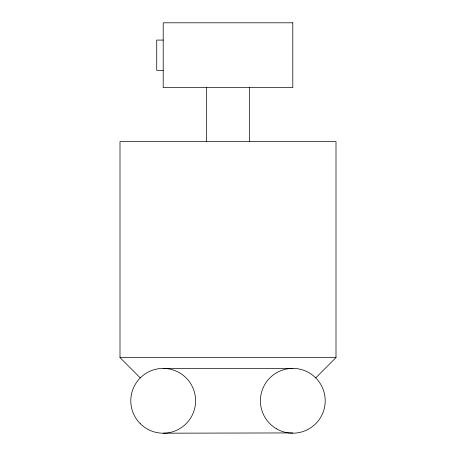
<?xml version="1.0" encoding="UTF-8"?>
<svg xmlns="http://www.w3.org/2000/svg" width="456" height="456" viewBox="0 0 456 456"><rect width="100%" height="100%" fill="white"/><g stroke="black" fill="none" stroke-linecap="round" stroke-linejoin="round"><path stroke-width="0.68" d="M315.712 377.887L335.998 357.601L335.998 141.599L120.002 141.599L120.002 357.601L140.288 377.887M163.202 40.082L156.721 40.082L156.721 70.321L163.202 70.321M120.002 357.601L335.998 357.601M163.202 368.402L292.798 368.402M163.202 433.2L292.798 432.926M249.597 87.598L249.597 141.599M206.403 87.598L206.403 141.599M292.798 22.8L163.202 22.8L163.202 87.598L292.798 87.598L292.798 22.8M276.598 428.857A32.399 32.399 0 0 0 325.202 400.801A32.399 32.399 0 0 0 276.598 372.74A32.399 32.399 0 0 0 276.598 428.857M140.288 423.709A32.399 32.399 0 0 0 194.495 409.186A32.399 32.399 0 0 0 154.812 369.502A32.399 32.399 0 0 0 140.288 423.709"/></g></svg>
